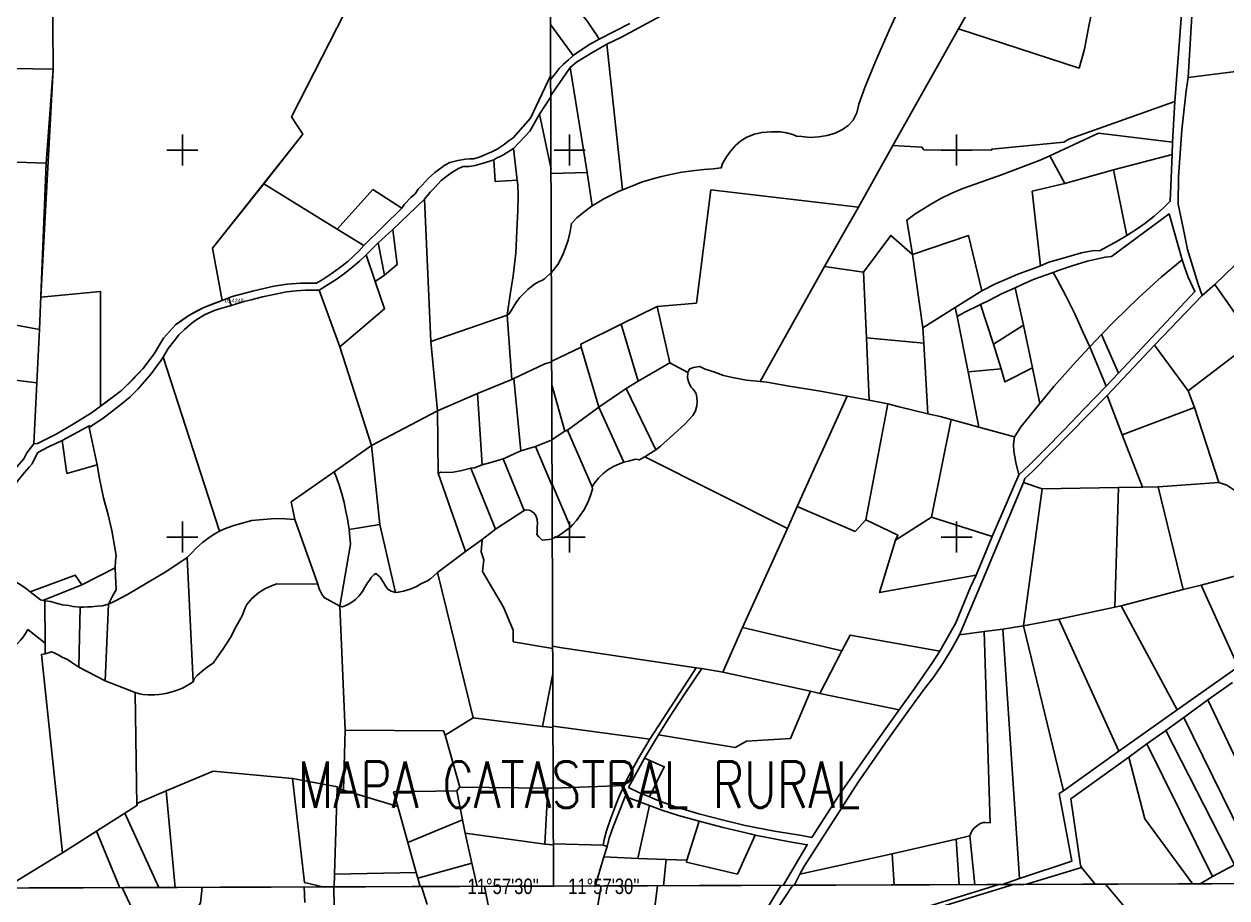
# Model space of a CAD drawing. Header units: millimetres. Extents: x 605783 to 631525, y 1302882 to 1327028.
# Drawn here: x 624311 to 625864, y 1324697 to 1325826 of the extents above; entities that cross this region are included whole.
import ezdxf
from ezdxf.enums import TextEntityAlignment as Align

# ---------------------------------------------------------------- set-up
doc = ezdxf.new("R2010")
doc.units = ezdxf.units.MM
doc.header["$PDMODE"] = 35
doc.header["$PDSIZE"] = 1.5
for name, color, linetype in [('2', 7, 'Continuous'), ('42', 7, 'Continuous'), ('43', 7, 'Continuous'), ('44', 7, 'Continuous'), ('CVL_CUADCON_LIN', 8, 'Continuous')]:
    doc.layers.add(name, color=color, linetype=linetype)
doc.styles.add('HECTOR LOPEZ', font='arial.ttf')
doc.styles.add('ROMANS', font='ROMANS', dxfattribs={"height": 0.2})
doc.styles.get("Standard").update_dxf_attribs({"font": 'TCCM____.TTF'})
doc.dimstyles.get("Standard").update_dxf_attribs({"dimtxt": 5, "dimasz": 0.18, "dimexe": 0.18, "dimexo": 0.0625, "dimgap": 0.09, "dimtad": 0, "dimtih": 1, "dimtoh": 1, "dimdec": 4, "dimzin": 0, "dimdsep": 46, "dimtxsty": 'HECTOR LOPEZ', "dimcen": 0.09, "dimadec": 0, "dimazin": 0, "dimtfac": 1, "dimtdec": 4, "dimtofl": 0, "dimtmove": 2, "dimatfit": 3, "dimfxl": 0.18, "dimtolj": 1, "dimtzin": 0, "dimarcsym": 0})

# ---------------------------------------------------------------- blocks, each defined once
blk = doc.blocks.new('COORD')
at = {"layer": '42', "color": 2, "linetype": 'Continuous'}
for p, q in [((0, -2), (0, 2)), ((-2, 0), (2, 0))]:
    blk.add_line(p, q, dxfattribs=at)
blk = doc.blocks.new('COORD$')
at = {"layer": '42', "color": 2, "linetype": 'Continuous'}
blk.add_blockref('COORD', (0, 0), dxfattribs=at)
blk = doc.blocks.new('*D319')
at = {"layer": 'CVL_CUADCON_LIN', "color": 0, "lineweight": -2, "ltscale": 0.5, "transparency": 16777216}
for p, q in [((624573, 1325471.6), (624575.3, 1325472.4)), ((624575.1, 1325472.1), (624578.2, 1325462.5)), ((624576.1, 1325461.7), (624578.4, 1325462.4))]:
    blk.add_line(p, q, dxfattribs=at)
at = {"layer": 'CVL_CUADCON_LIN', "color": 0, "ltscale": 0.5, "transparency": 16777216}
for points in [[(624575.2, 1325472.1), (624575.1, 1325472.1), (624575.1, 1325472.3)], [(624578.2, 1325462.5), (624578.2, 1325462.5), (624578.2, 1325462.4)]]:
    blk.add_solid(points, dxfattribs=at)
at = {"layer": 'Defpoints', "color": 0, "ltscale": 0.5, "transparency": 16777216}
for p in [(624572.9, 1325471.6), (624576.1, 1325461.7), (624578.2, 1325462.4)]:
    blk.add_point(p, dxfattribs=at)
at = {"layer": 'CVL_CUADCON_LIN', "color": 0, "ltscale": 0.5, "transparency": 16777216, "insert": (624581.7, 1325468.9), "char_height": 5, "attachment_point": 5, "style": 'HECTOR LOPEZ'}
blk.add_mtext('\\A1;10.4248', dxfattribs=at)

msp = doc.modelspace()

# ---------------------------------------------------------------- linework, layer by layer
at = {"layer": '2', "color": 1, "linetype": 'Continuous'}
for p, q in [((625517.78127, 1325820.2191), (625689.66727, 1326123.6231)), ((625805.63727, 1325839.1551), (625797.17327, 1325726.0211)), ((625814.55127, 1325757.1781), (625819.52727, 1325844.2001)), ((624990.73027, 1325825.8151), (625020.03227, 1325785.5831)), ((625432.71527, 1325669.2931), (625517.78127, 1325820.2191)), ((625063.23727, 1325800.1061), (625083.76827, 1325612.0411)), ((624339.32427, 1325646.2991), (624348.35527, 1325768.0901)), ((625016.23027, 1325770.2711), (625038.01627, 1325634.5961)), ((624991.05927, 1325732.1611), (624976.49027, 1325709.8481)), ((625797.17327, 1325726.0211), (625794.26527, 1325673.7331)), ((624976.49027, 1325709.8481), (624991.38627, 1325638.7571)), ((624942.83227, 1325665.5741), (624947.76427, 1325624.2971)), ((625388.34727, 1325589.6701), (625432.71527, 1325669.2931)), ((625794.26527, 1325673.7331), (625793.65027, 1325657.8341)), ((624186.70427, 1325652.2921), (624339.32427, 1325646.2991)), ((625635.76727, 1325655.9531), (625655.07727, 1325620.3561)), ((625718.07427, 1325637.8631), (625793.65027, 1325657.8341)), ((624330.75327, 1325431.6371), (624339.32427, 1325646.2991)), ((624991.40627, 1325633.1291), (625038.01627, 1325634.5961)), ((625038.01627, 1325634.5961), (625044.61027, 1325591.2261)), ((625655.07727, 1325620.3561), (625718.07427, 1325637.8631)), ((625718.07427, 1325637.8631), (625735.22927, 1325553.2071)), ((624620.38827, 1325619.9561), (624714.92927, 1325561.1571)), ((624749.62227, 1325539.8931), (624798.74827, 1325588.4421)), ((624827.76527, 1325599.9041), (624787.09527, 1325560.5491)), ((624827.76527, 1325599.9041), (624835.91327, 1325416.1831)), ((625344.56327, 1325513.1071), (625388.34727, 1325589.6701)), ((624714.92927, 1325561.1571), (624749.62227, 1325539.8931)), ((624787.09527, 1325560.5491), (624768.26827, 1325543.6761)), ((625848.78527, 1325489.7291), (625921.55727, 1325560.1041)), ((624768.26827, 1325543.6761), (624752.60927, 1325528.0891)), ((624768.26827, 1325543.6761), (624776.37927, 1325501.6531)), ((624752.60927, 1325528.0891), (624764.36027, 1325493.5841)), ((625458.21627, 1325528.5651), (625471.47727, 1325433.5881)), ((625261.48927, 1325364.5001), (625344.56327, 1325513.1071)), ((625344.56327, 1325513.1071), (625394.96627, 1325505.5931)), ((624776.37927, 1325501.6531), (624764.36027, 1325493.5841)), ((625394.96627, 1325505.5931), (625399.03927, 1325420.6901)), ((624691.65627, 1325482.4011), (624718.35727, 1325408.9591)), ((625547.77427, 1325481.6711), (625513.46427, 1325459.7861)), ((625591.03927, 1325485.3901), (625601.62327, 1325437.2361)), ((625832.50627, 1325475.5181), (625848.78527, 1325489.7291)), ((625848.78527, 1325489.7291), (625899.72527, 1325417.1311)), ((625546.30127, 1325463.9791), (625563.01427, 1325412.7261)), ((625770.84627, 1325411.2631), (625832.50627, 1325475.5181)), ((624835.91327, 1325416.1831), (624934.65127, 1325449.8691)), ((624934.65127, 1325449.8691), (624940.58027, 1325366.7871)), ((625081.94027, 1325438.3761), (625128.42827, 1325461.4661)), ((625128.42827, 1325461.4661), (625144.68127, 1325388.6271)), ((625513.46427, 1325459.7861), (625471.47727, 1325433.5881)), ((625513.46427, 1325459.7861), (625515.82127, 1325448.3821)), ((625515.82127, 1325448.3821), (625530.24827, 1325377.0291)), ((624288.61827, 1325439.3491), (624330.75327, 1325431.6371)), ((625081.94027, 1325438.3761), (625103.79727, 1325364.7341)), ((625471.47727, 1325433.5881), (625472.70727, 1325413.6621)), ((625563.01427, 1325412.7261), (625601.62327, 1325437.2361)), ((625601.62327, 1325437.2361), (625613.31427, 1325382.0701)), ((624327.22627, 1325362.4151), (624330.75327, 1325431.6371)), ((625399.03927, 1325420.6901), (625472.70727, 1325413.6621)), ((625399.03927, 1325420.6901), (625402.09527, 1325340.3631)), ((625687.48727, 1325409.1041), (625702.47327, 1325424.9841)), ((625702.47327, 1325424.9841), (625724.20527, 1325374.9511)), ((625814.50627, 1325352.3541), (625899.72527, 1325417.1311)), ((624718.35727, 1325408.9591), (624759.45927, 1325281.7091)), ((624835.91327, 1325416.1831), (624844.67427, 1325326.3801)), ((624992.25627, 1325390.6171), (625030.23127, 1325408.5961)), ((625030.23127, 1325408.5961), (625053.04427, 1325331.1551)), ((625472.70727, 1325413.6621), (625478.05127, 1325322.4031)), ((625563.01427, 1325412.7261), (625572.67027, 1325380.6931)), ((625687.48727, 1325409.1041), (625708.22927, 1325358.3071)), ((625709.57827, 1325346.3791), (625770.84627, 1325411.2631)), ((625770.84627, 1325411.2631), (625814.50627, 1325352.3541)), ((624490.35227, 1325395.5651), (624563.11727, 1325170.7531)), ((624943.49227, 1325368.3271), (624983.13627, 1325387.0891)), ((624983.13627, 1325387.0891), (624992.26027, 1325389.6761)), ((625103.79727, 1325364.7341), (625144.68127, 1325388.6271)), ((625144.68127, 1325388.6271), (625167.89527, 1325376.1471)), ((625530.24827, 1325377.0291), (625572.67027, 1325380.6931)), ((625530.24827, 1325377.0291), (625543.97327, 1325305.2121)), ((625613.31427, 1325382.0701), (625622.84527, 1325335.9291)), ((625724.20527, 1325374.9511), (625708.22927, 1325358.3071)), ((624323.09727, 1325283.6181), (624327.22627, 1325362.4151)), ((624896.23527, 1325348.6361), (624940.58027, 1325366.7871)), ((624940.58027, 1325366.7871), (624943.49227, 1325368.3271)), ((624943.49227, 1325368.3271), (624952.53027, 1325274.5871)), ((624992.36427, 1325359.9801), (625008.98327, 1325299.9671)), ((625053.04427, 1325331.1551), (625088.46227, 1325355.0911)), ((625088.46227, 1325355.0911), (625103.79727, 1325364.7341)), ((625088.46227, 1325355.0911), (625126.80127, 1325276.2371)), ((624844.67427, 1325326.3801), (624896.23527, 1325348.6361)), ((624896.23527, 1325348.6361), (624902.46727, 1325256.7871)), ((625373.89827, 1325345.3341), (625402.09527, 1325340.3631)), ((625402.09527, 1325340.3631), (625426.35527, 1325335.2661)), ((625709.57827, 1325346.3791), (625729.28627, 1325295.3311)), ((625814.50627, 1325352.3541), (625822.38327, 1325330.6171)), ((624759.45927, 1325281.7091), (624844.67427, 1325326.3801)), ((624844.67427, 1325326.3801), (624845.63527, 1325246.0681)), ((625012.76727, 1325301.5511), (625053.04427, 1325331.1551)), ((625053.04427, 1325331.1551), (625085.40527, 1325259.9631)), ((625398.04727, 1325185.5601), (625426.35527, 1325335.2661)), ((625729.28627, 1325295.3311), (625822.38327, 1325330.6171)), ((625822.38327, 1325330.6171), (625854.01927, 1325234.0071)), ((625508.40827, 1325315.3981), (625482.63727, 1325188.9491)), ((625508.40827, 1325315.3981), (625543.97327, 1325305.2121)), ((624394.73027, 1325304.7081), (624404.90727, 1325256.5961)), ((624992.61227, 1325289.3041), (625008.98327, 1325299.9671)), ((625008.98327, 1325299.9671), (625012.76727, 1325301.5511)), ((625012.76727, 1325301.5511), (625044.40427, 1325228.1871)), ((625543.97327, 1325305.2121), (625589.95327, 1325292.7331)), ((625729.28627, 1325295.3311), (625755.33027, 1325227.8291)), ((624711.39527, 1325247.3991), (624759.45927, 1325281.7091)), ((624759.45927, 1325281.7091), (624770.32327, 1325179.3361)), ((624952.53027, 1325274.5871), (624971.29127, 1325280.5311)), ((624971.29127, 1325280.5311), (624992.61427, 1325288.7731)), ((624971.29127, 1325280.5311), (624992.82127, 1325229.5511)), ((624929.47327, 1325264.5531), (624956.64527, 1325197.8491)), ((625112.60427, 1325266.8661), (625296.94527, 1325174.5541)), ((624845.63527, 1325246.0681), (624881.00227, 1325144.7131)), ((624887.88827, 1325252.3901), (624919.82627, 1325173.6381)), ((624992.81327, 1325231.8631), (625016.45727, 1325176.2741)), ((625595.47227, 1325243.5621), (625561.14527, 1325163.8401)), ((625601.61227, 1325233.8691), (625625.65027, 1325225.4801)), ((625775.52527, 1325228.0731), (625854.01927, 1325234.0071)), ((625625.65027, 1325225.4801), (625601.66327, 1325048.7001)), ((625625.65027, 1325225.4801), (625724.21227, 1325227.3371)), ((625724.21227, 1325227.3371), (625719.65527, 1325072.5351)), ((625724.21227, 1325227.3371), (625755.33027, 1325227.8291)), ((625755.33027, 1325227.8291), (625775.52527, 1325228.0731)), ((625775.52527, 1325228.0731), (625807.80027, 1325095.4951)), ((625296.94527, 1325174.5541), (625309.13627, 1325202.6371)), ((624660.43527, 1325186.0041), (624689.98827, 1325102.5381)), ((624919.82627, 1325173.6381), (624956.64527, 1325197.8491)), ((625482.63727, 1325188.9491), (625436.40727, 1325159.2321)), ((625482.63727, 1325188.9491), (625561.14527, 1325163.8401)), ((624730.48127, 1325173.2821), (624770.32327, 1325179.3361)), ((624770.32327, 1325179.3361), (624790.50027, 1325091.8811)), ((624902.37627, 1325160.3291), (624919.82627, 1325173.6381)), ((625238.78627, 1325046.4701), (625296.94527, 1325174.5541)), ((624881.00227, 1325144.7131), (624902.37627, 1325160.3291)), ((625561.14527, 1325163.8401), (625540.53327, 1325113.9481)), ((624521.27227, 1325137.1111), (624529.03627, 1324976.3901)), ((624844.58127, 1325117.7081), (624881.00227, 1325144.7131)), ((624385.08027, 1325101.7041), (624428.38827, 1325123.6621)), ((624844.58127, 1325117.7081), (624890.59527, 1324929.8641)), ((624318.33227, 1325092.7131), (624331.98027, 1325082.2361)), ((624334.71427, 1325081.4881), (624385.08027, 1325101.7041)), ((625807.80027, 1325095.4951), (625727.78427, 1325074.5641)), ((625831.29727, 1325101.3291), (625807.80027, 1325095.4951)), ((625831.29727, 1325101.3291), (625878.81127, 1324995.8141)), ((624331.98027, 1325082.2361), (624337.44927, 1325080.7401)), ((624337.44927, 1325080.7401), (624337.75627, 1325026.2221)), ((624419.63727, 1325076.5951), (624415.49627, 1324977.7021)), ((624382.95727, 1325072.8451), (624381.48927, 1324995.3161)), ((624718.46827, 1325074.0931), (624725.21427, 1324913.6211)), ((625719.65527, 1325072.5351), (625647.38627, 1325057.1931)), ((625727.78427, 1325074.5641), (625719.65527, 1325072.5351)), ((625727.78427, 1325074.5641), (625800.19527, 1324940.1861)), ((625213.38927, 1324988.5271), (625238.78627, 1325046.4701)), ((625238.78627, 1325046.4701), (625366.81927, 1325016.1561)), ((625575.11727, 1325044.3931), (625550.85827, 1325041.1011)), ((625601.66327, 1325048.7001), (625575.11727, 1325044.3931)), ((625575.11727, 1325044.3931), (625596.61527, 1324722.1911)), ((625647.38627, 1325057.1931), (625601.66327, 1325048.7001)), ((625601.66327, 1325048.7001), (625653.12527, 1324835.5321)), ((625647.38627, 1325057.1931), (625724.75527, 1324886.4621)), ((625550.85827, 1325041.1011), (625519.11627, 1325037.0951)), ((624337.75627, 1325026.2221), (624337.96027, 1325012.4981)), ((624993.54827, 1325022.1831), (625002.54427, 1325020.4081)), ((625002.54427, 1325020.4081), (625178.94027, 1324994.3421)), ((625366.81927, 1325016.1561), (625338.62727, 1324961.2641)), ((624381.48927, 1324995.3161), (624415.49627, 1324977.7021)), ((624993.67327, 1324986.5711), (624980.44427, 1324918.5161)), ((625178.94027, 1324994.3421), (625119.16127, 1324902.1521)), ((625186.06927, 1324993.5631), (625178.94027, 1324994.3421)), ((625186.06927, 1324993.5631), (625213.38927, 1324988.5271)), ((625213.38927, 1324988.5271), (625326.43427, 1324964.3211)), ((625878.81127, 1324995.8141), (625800.19527, 1324940.1861)), ((624415.49627, 1324977.7021), (624454.06127, 1324962.4001)), ((625871.57327, 1324975.4821), (625839.94927, 1324952.8751)), ((624454.06127, 1324962.4001), (624456.40927, 1324816.2651)), ((625326.43427, 1324964.3211), (625338.62727, 1324961.2641)), ((625338.62727, 1324961.2641), (625440.86727, 1324940.1701)), ((625839.94927, 1324952.8751), (625808.57927, 1324930.1411)), ((625839.94927, 1324952.8751), (625926.71827, 1324769.4301)), ((625800.19527, 1324940.1861), (625724.75527, 1324886.4621)), ((624890.59527, 1324929.8641), (624854.52927, 1324907.4361)), ((624890.59527, 1324929.8641), (624980.44427, 1324918.5161)), ((625808.57927, 1324930.1411), (625785.46427, 1324913.5031)), ((625808.57927, 1324930.1411), (625896.23627, 1324752.4141)), ((624725.21427, 1324913.6211), (624723.11127, 1324836.2161)), ((624854.52927, 1324907.4361), (624873.70327, 1324840.1811)), ((624980.44427, 1324918.5161), (624993.91727, 1324917.0581)), ((624993.91127, 1324918.7251), (625119.16127, 1324902.1521)), ((625112.21727, 1324877.5121), (625130.12027, 1324907.6601)), ((625785.46427, 1324913.5031), (625761.08027, 1324896.2301)), ((625785.46427, 1324913.5031), (625874.13727, 1324739.5891)), ((625761.08027, 1324896.2301), (625737.58427, 1324878.8301)), ((625761.08027, 1324896.2301), (625845.56127, 1324724.4791)), ((625724.75527, 1324886.4621), (625653.12527, 1324835.5321)), ((625086.26927, 1324842.2821), (624994.19127, 1324839.0341)), ((624457.02627, 1324819.4451), (624494.39927, 1324835.3991)), ((624494.39927, 1324835.3991), (624505.77127, 1324710.3511)), ((624711.65927, 1324727.4991), (624715.22227, 1324838.8431)), ((624715.22227, 1324838.8431), (624723.11127, 1324836.2161)), ((624723.11127, 1324836.2161), (624793.58527, 1324814.9801)), ((624869.79427, 1324835.2051), (624873.70327, 1324840.1811)), ((624876.98927, 1324797.8791), (624869.79427, 1324835.2051)), ((624873.70327, 1324840.1811), (624987.37027, 1324838.8701)), ((624987.37027, 1324838.8701), (624983.46127, 1324766.4121)), ((624987.37027, 1324838.8701), (624994.19127, 1324838.8941)), ((624806.41927, 1324768.6621), (624793.58527, 1324814.9801)), ((625118.48627, 1324816.2131), (625103.54827, 1324747.9881)), ((624404.01927, 1324783.3301), (624440.84427, 1324806.5251)), ((624440.84427, 1324806.5251), (624484.56327, 1324710.2781)), ((624806.41927, 1324768.6621), (624876.98927, 1324797.8791)), ((624880.51627, 1324780.4871), (624876.98927, 1324797.8791)), ((625182.61827, 1324796.2301), (625166.92727, 1324745.7951)), ((624360.36427, 1324755.3971), (624404.01927, 1324783.3301)), ((624434.40227, 1324710.1051), (624404.01927, 1324783.3301)), ((624880.51627, 1324780.4871), (624983.46127, 1324766.4121)), ((624888.86127, 1324741.8981), (624880.51627, 1324780.4871)), ((624817.17927, 1324729.7031), (624806.41927, 1324768.6621)), ((624983.46127, 1324766.4121), (624994.44927, 1324765.4491)), ((625058.63327, 1324765.0791), (624994.44327, 1324767.0961)), ((625058.63327, 1324765.0791), (625063.87427, 1324763.2531)), ((625432.00327, 1324753.7941), (625514.56027, 1324772.8171)), ((625514.56027, 1324772.8171), (625532.46827, 1324777.1291)), ((625514.56027, 1324772.8171), (625518.63227, 1324713.9031)), ((625532.46827, 1324777.1291), (625538.82527, 1324713.9741)), ((624285.69527, 1324709.5921), (624360.36427, 1324755.3971)), ((625059.39827, 1324750.2181), (625048.34827, 1324712.2281)), ((625063.87427, 1324763.2531), (625059.39827, 1324750.2181)), ((625059.39827, 1324750.2181), (625103.54827, 1324747.9881)), ((625312.89827, 1324727.8211), (625432.00327, 1324753.7941)), ((625432.00327, 1324753.7941), (625434.42327, 1324713.6031)), ((624819.25027, 1324722.7251), (624888.86127, 1324741.8981)), ((624896.01627, 1324711.6961), (624888.86127, 1324741.8981)), ((625103.54827, 1324747.9881), (625139.87327, 1324746.8251)), ((625139.87327, 1324746.8251), (625136.70527, 1324712.5431)), ((625139.87327, 1324746.8251), (625166.92727, 1324745.7951)), ((625676.50527, 1324736.5121), (625604.36427, 1324714.2081)), ((625676.50527, 1324736.5121), (625694.79927, 1324714.5301)), ((625845.56127, 1324724.4791), (625874.13727, 1324739.5891)), ((624711.24327, 1324711.0591), (624711.65927, 1324727.4991)), ((624711.65927, 1324727.4991), (624817.17927, 1324729.7031)), ((624819.25027, 1324722.7251), (624817.17927, 1324729.7031)), ((624822.23227, 1324711.4421), (624819.25027, 1324722.7251)), ((625305.26627, 1324713.1431), (625312.89827, 1324727.8211)), ((625596.61527, 1324722.1911), (625573.37427, 1324714.0971)), ((625829.68627, 1324715.0101), (625845.56127, 1324724.4791)), ((624673.36727, 1324691.17311), (624672.51327, 1324711.13611)), ((624710.61127, 1324711.27011), (624711.18327, 1324684.87111)), ((624823.97327, 1324711.66711), (624831.41627, 1324688.65411)), ((624905.31127, 1324711.95211), (624910.68427, 1324685.93011)), ((625048.00427, 1324664.65411), (625056.25227, 1324712.48111)), ((625128.68827, 1324712.73511), (625121.90027, 1324657.40111)), ((625240.50127, 1324633.77511), (625288.79127, 1324713.29611)), ((625707.37327, 1324714.76211), (625783.90627, 1324623.93211))]:
    msp.add_line(p, q, dxfattribs=at)
for points in [[(625694.29527, 1325907.5761), (625693.40727, 1325899.9501), (625692.64727, 1325879.9961), (625691.50527, 1325861.4411), (625689.34827, 1325840.4711), (625685.03227, 1325818.9941), (625680.33527, 1325793.7041), (625673.47927, 1325769.3051), (625517.78127, 1325820.2191)], [(624348.35527, 1325768.0901), (624347.19627, 1325880.5311), (624343.26727, 1325882.7111), (624338.82927, 1325884.7661), (624334.38927, 1325886.0601), (624329.06027, 1325887.4841), (624323.22027, 1325888.0231), (624318.14127, 1325888.1761), (624312.93527, 1325888.2021)], [(625007.70827, 1325866.3641), (625013.90927, 1325860.4861), (625022.21927, 1325850.1911), (625030.01727, 1325840.1421), (625038.58927, 1325829.3431), (625045.49627, 1325819.4071), (625051.10527, 1325810.9781), (625053.59627, 1325806.5671)], [(625083.76827, 1325612.0411), (625093.48827, 1325615.7511), (625108.37627, 1325621.8281), (625122.78827, 1325626.1181), (625134.17227, 1325629.0901), (625147.96627, 1325632.3541), (625160.12127, 1325634.8301), (625173.55827, 1325636.6901), (625188.52127, 1325638.4461), (625200.70727, 1325639.1431), (625210.97927, 1325640.3181), (625212.78427, 1325646.1931), (625217.84727, 1325654.6611), (625223.55627, 1325662.5031), (625229.66527, 1325669.3351), (625236.54627, 1325675.5421), (625244.34327, 1325680.2391), (625254.31727, 1325683.9521), (625263.55327, 1325686.2561), (625275.73727, 1325687.0791), (625288.19227, 1325686.8901), (625295.71127, 1325685.6081), (625303.49727, 1325683.5681), (625308.61627, 1325681.4861), (625315.36227, 1325680.8271), (625325.79827, 1325679.8441), (625337.09727, 1325680.4001), (625348.24527, 1325682.3521), (625358.48927, 1325685.1801), (625367.93727, 1325689.9021), (625375.09227, 1325694.9691), (625381.70627, 1325701.9361), (625386.23927, 1325711.6661), (625388.84327, 1325722.7651), (625396.72927, 1325744.3691), (625410.37927, 1325778.0111), (625428.47227, 1325819.2211), (625444.03227, 1325852.6381)], [(624724.72627, 1325840.3521), (624656.09927, 1325706.5451), (624670.62927, 1325683.9831), (624620.38827, 1325619.9561)], [(625053.59627, 1325806.5671), (625053.72327, 1325806.5691), (625093.26527, 1325827.1361)], [(625063.23727, 1325800.1061), (625082.39027, 1325809.4271), (625131.74027, 1325835.9931)], [(625020.03227, 1325785.5831), (625028.56927, 1325791.5621), (625041.00227, 1325800.0171), (625053.59627, 1325806.5671)], [(625016.23027, 1325770.2711), (625024.24827, 1325776.8781), (625044.11127, 1325789.2601), (625063.23727, 1325800.1061)], [(624990.97927, 1325755.0161), (624996.80427, 1325762.0901), (625001.89627, 1325768.9061), (625007.52227, 1325774.2041), (625013.77527, 1325780.0211), (625020.03227, 1325785.5831)], [(625814.55127, 1325757.1781), (625971.45127, 1325777.1601), (626015.78327, 1325732.0181)], [(624222.70827, 1325750.8211), (624243.08727, 1325769.6461), (624348.35527, 1325768.0901)], [(624798.74827, 1325588.4421), (624802.14827, 1325593.6701), (624810.86127, 1325602.3571), (624815.66227, 1325606.8301), (624819.81827, 1325612.9521), (624824.99527, 1325618.1901), (624832.44027, 1325626.6161), (624841.41427, 1325634.2881), (624849.12927, 1325639.9201), (624853.30127, 1325643.2471), (624860.51527, 1325647.4781), (624871.16827, 1325650.0761), (624881.06527, 1325651.6521), (624886.65027, 1325652.1901), (624891.09427, 1325652.2131), (624898.82827, 1325654.4141), (624907.69827, 1325657.8921), (624914.16027, 1325660.5941), (624921.62927, 1325664.7001), (624930.74027, 1325670.5941), (624936.17527, 1325675.0701), (624942.24827, 1325679.1691), (624964.96327, 1325704.5771), (624990.96127, 1325759.9941)], [(624991.05327, 1325733.9281), (624996.77027, 1325742.0061), (625006.43027, 1325756.5191), (625016.23027, 1325770.2711)], [(625832.50627, 1325475.5181), (625827.42827, 1325489.9311), (625820.30527, 1325512.4471), (625813.56227, 1325534.9691), (625808.58127, 1325558.5351), (625801.24227, 1325593.5051), (625801.89927, 1325628.9791), (625806.31627, 1325689.5541), (625811.79627, 1325740.1021), (625814.55127, 1325757.1781)], [(625432.71527, 1325669.2931), (625470.52227, 1325666.9671), (625472.68227, 1325663.7891), (625560.32127, 1325663.2361), (625560.70227, 1325664.5071), (625653.67427, 1325673.6111), (625660.40627, 1325677.6741), (625797.17327, 1325726.0211)], [(624976.49027, 1325709.8481), (624964.16827, 1325687.9251), (624942.83227, 1325665.5741)], [(625635.76727, 1325655.9531), (625698.50927, 1325685.2811), (625794.26527, 1325673.7331)], [(624942.83227, 1325665.5741), (624936.00127, 1325660.9631), (624928.15227, 1325656.4741), (624920.17427, 1325652.4931), (624917.26327, 1325650.8251)], [(624917.26327, 1325650.8251), (624910.92627, 1325648.5051), (624902.55827, 1325646.0461), (624893.55727, 1325643.3301), (624885.69027, 1325642.1451), (624877.69127, 1325641.9761), (624871.86327, 1325639.5311), (624863.25627, 1325634.4031), (624856.55327, 1325629.5381), (624849.60027, 1325623.9101), (624841.26727, 1325615.2251), (624835.20827, 1325608.8391), (624827.76527, 1325599.9041)], [(624917.26327, 1325650.8251), (624919.07127, 1325622.8761), (624947.76427, 1325624.2971)], [(625458.21627, 1325528.5651), (625450.97227, 1325572.9261), (625461.13227, 1325580.4191), (625480.56427, 1325592.7381), (625495.04227, 1325600.8651), (625509.26727, 1325607.5931), (625523.36527, 1325613.8141), (625539.24127, 1325619.3981), (625573.15227, 1325631.2011), (625623.32127, 1325650.3671), (625635.76727, 1325655.9531)], [(625793.65027, 1325657.8341), (625791.14127, 1325597.1621), (625782.64527, 1325588.7691), (625770.37827, 1325578.0291), (625758.34427, 1325568.5641), (625747.29527, 1325560.8931), (625735.22927, 1325553.2071)], [(624620.38827, 1325619.9561), (624553.95627, 1325536.5741), (624566.38727, 1325469.1641)], [(624947.76427, 1325624.2971), (624948.43127, 1325618.5821), (624948.76727, 1325603.9691), (624948.61627, 1325585.7951), (624947.37027, 1325558.9741), (624945.75427, 1325530.2441), (624942.23827, 1325500.7421), (624938.69127, 1325476.7051), (624934.65127, 1325449.8691)], [(625623.58227, 1325513.9851), (625613.03727, 1325610.0831), (625655.07727, 1325620.3561)], [(624714.92927, 1325561.1571), (624761.19227, 1325612.3731), (624798.74827, 1325588.4421)], [(625044.61027, 1325591.2261), (625051.15027, 1325595.1401), (625059.57327, 1325600.3551), (625071.79227, 1325606.5181), (625078.47227, 1325609.6711), (625083.76827, 1325612.0411)], [(625128.42827, 1325461.4661), (625179.05427, 1325465.6801), (625197.87427, 1325611.8971), (625388.34727, 1325589.6701)], [(624991.85527, 1325505.0071), (625000.04627, 1325515.6681), (625005.95027, 1325526.9451), (625010.09827, 1325536.9241), (625013.60827, 1325547.0201), (625015.95327, 1325558.3691), (625017.68327, 1325568.5651), (625024.54927, 1325575.6621), (625035.82427, 1325584.9881), (625044.61027, 1325591.2261)], [(625640.00027, 1325505.0861), (625647.82127, 1325508.3851), (625664.62827, 1325513.7291), (625683.96727, 1325519.6201), (625697.63627, 1325522.7551), (625706.99927, 1325525.0611), (625715.11427, 1325526.0761), (625789.64327, 1325580.8691), (625806.67727, 1325521.6431)], [(624787.09527, 1325560.5491), (624792.55627, 1325515.4631), (624776.37927, 1325501.6531)], [(625394.96627, 1325505.5931), (625430.14427, 1325553.1091), (625458.21627, 1325528.5651)], [(625458.21627, 1325528.5651), (625530.48427, 1325553.1851), (625547.77427, 1325481.6711)], [(625735.22927, 1325553.2071), (625723.40527, 1325546.2881), (625700.62327, 1325533.7331), (625690.46927, 1325533.0681), (625676.66527, 1325530.4391), (625663.13627, 1325526.5441), (625649.73427, 1325522.6511), (625634.43427, 1325518.3471), (625623.58227, 1325513.9851)], [(624566.38727, 1325469.1641), (624579.44027, 1325474.0611), (624607.33627, 1325481.5781), (624633.08227, 1325487.5591), (624650.33927, 1325490.0641), (624667.85727, 1325491.4271), (624676.23727, 1325491.5981), (624688.43027, 1325491.4071), (624695.64527, 1325495.5121), (624708.54927, 1325504.3481), (624717.90827, 1325511.2601), (624728.78227, 1325519.5771), (624743.18427, 1325532.8691), (624749.62227, 1325539.8931)], [(624752.60927, 1325528.0891), (624743.89227, 1325520.0371), (624735.54927, 1325513.1311), (624724.55327, 1325503.9241), (624713.67627, 1325495.9871), (624703.67927, 1325489.5811), (624691.65627, 1325482.4011)], [(625623.58227, 1325513.9851), (625610.95827, 1325509.2131), (625594.29127, 1325503.1091), (625580.54327, 1325497.1761), (625565.41427, 1325490.3331), (625547.77427, 1325481.6711)], [(625702.47327, 1325424.9841), (625718.85627, 1325442.0061), (625750.35227, 1325472.4941), (625780.07027, 1325499.4231), (625806.67727, 1325521.6431)], [(625806.67727, 1325521.6431), (625810.03527, 1325511.1441), (625814.43527, 1325499.1361), (625823.01827, 1325480.4561), (625724.20527, 1325374.9511)], [(624934.65127, 1325449.8691), (624936.80127, 1325451.4051), (624940.07527, 1325456.3791), (624943.34627, 1325461.8611), (624946.61627, 1325467.4691), (624951.03127, 1325472.8301), (624954.94527, 1325476.9171), (624961.38627, 1325483.1781), (624966.06227, 1325487.2691), (624970.11027, 1325489.9591), (624975.04627, 1325493.0351), (624979.60827, 1325494.7111), (624982.89727, 1325497.0161), (624991.85327, 1325505.5761)], [(625591.03927, 1325485.3901), (625600.11127, 1325489.8521), (625615.62627, 1325496.4471), (625629.89027, 1325501.8791), (625640.00027, 1325505.0861)], [(625640.00027, 1325505.0861), (625645.18327, 1325496.3141), (625656.36227, 1325474.8291), (625667.79527, 1325451.9461), (625678.21327, 1325428.6821), (625687.48727, 1325409.1041)], [(624691.65627, 1325482.4011), (624685.81327, 1325482.4981), (624674.00427, 1325482.3091), (624661.94327, 1325481.6101), (624649.76127, 1325480.0211), (624635.29927, 1325477.2771), (624618.81027, 1325473.7591), (624603.84727, 1325469.7411), (624594.96927, 1325467.6621), (624578.23627, 1325462.3631), (624566.31727, 1325459.1241), (624556.17627, 1325455.8941), (624543.63427, 1325450.4911), (624533.76127, 1325444.5931), (624527.94527, 1325440.1151), (624518.08827, 1325431.5481), (624510.76227, 1325424.5201), (624504.83327, 1325417.5001), (624496.76327, 1325407.1641), (624490.35227, 1325395.5651)], [(624764.36027, 1325493.5841), (624776.37127, 1325458.0631), (624718.35727, 1325408.9591)], [(625546.30127, 1325463.9791), (625557.51227, 1325469.6181), (625573.25927, 1325477.4881), (625591.03927, 1325485.3901)], [(624288.61827, 1325439.3491), (624100.78727, 1325473.3451), (624066.41627, 1325447.2231), (624060.15527, 1325396.3091), (624327.22627, 1325362.4151)], [(624323.09727, 1325283.6181), (624327.92027, 1325284.1521), (624351.98027, 1325296.3511), (624373.87927, 1325309.0471), (624397.92327, 1325324.0411), (624419.04327, 1325339.5291), (624436.49427, 1325352.7101), (624451.39727, 1325367.4031), (624463.89327, 1325380.8121), (624472.08927, 1325391.2761), (624478.64327, 1325400.0791), (624484.17727, 1325409.6391), (624490.72027, 1325420.4761), (624498.67327, 1325428.7781), (624506.11727, 1325437.4591), (624514.33727, 1325443.6021), (624523.57327, 1325449.7501), (624533.32227, 1325455.0121), (624543.07227, 1325460.0191), (624553.58927, 1325464.2681), (624561.82627, 1325467.2341), (624566.38727, 1325469.1641)], [(625515.82127, 1325448.3821), (625524.88127, 1325453.4801), (625546.30127, 1325463.9791)], [(625030.23127, 1325408.5961), (625029.65527, 1325412.5281), (625081.94027, 1325438.3761)], [(625622.84527, 1325335.9291), (625640.75127, 1325357.7811), (625669.83427, 1325390.3031), (625687.48727, 1325409.1041)], [(624490.35227, 1325395.5651), (624487.96027, 1325391.8671), (624481.78327, 1325383.7021), (624474.72627, 1325374.1331), (624466.65127, 1325364.8141), (624457.43827, 1325354.5991), (624447.08327, 1325344.1241), (624435.45427, 1325334.5321), (624423.57127, 1325324.9381), (624410.92327, 1325315.7221), (624400.29527, 1325308.6771), (624394.73027, 1325304.7081)], [(625126.80127, 1325276.2371), (625132.69227, 1325280.9041), (625149.71827, 1325295.6581), (625164.59527, 1325309.7431), (625174.44627, 1325320.5731), (625178.02927, 1325326.4751), (625179.82727, 1325332.7321), (625180.25427, 1325337.4411), (625179.76127, 1325343.9171), (625178.79027, 1325348.6051), (625176.43327, 1325352.6361), (625174.35927, 1325355.0191), (625172.54627, 1325357.0251), (625170.06627, 1325360.8001), (625168.85927, 1325364.4681), (625167.76627, 1325368.9001), (625167.89527, 1325376.1471)], [(625167.89527, 1325376.1471), (625168.87827, 1325378.0691), (625170.61527, 1325380.5111), (625175.28027, 1325382.6171), (625178.06827, 1325383.0411), (625183.39727, 1325383.5051), (625190.44127, 1325380.3091), (625201.55827, 1325376.6671), (625214.08627, 1325372.2851), (625227.99027, 1325369.1941), (625243.92427, 1325366.2631), (625261.48927, 1325364.5001)], [(625572.67027, 1325380.6931), (625577.62527, 1325363.7861), (625613.31427, 1325382.0701)], [(625261.48927, 1325364.5001), (625270.25327, 1325363.4341), (625298.95927, 1325358.4631), (625339.22327, 1325351.9611), (625373.89827, 1325345.3341)], [(625708.22927, 1325358.3071), (625679.89327, 1325328.8871), (625653.55527, 1325301.5331), (625629.46027, 1325276.7551), (625608.10227, 1325255.3241), (625595.47227, 1325243.5621)], [(625309.13627, 1325202.6371), (625330.59627, 1325250.4141), (625351.42227, 1325295.7771), (625373.89827, 1325345.3341)], [(625601.61227, 1325233.8691), (625603.30227, 1325238.9801), (625613.56127, 1325248.2901), (625709.57827, 1325346.3791)], [(625426.35527, 1325335.2661), (625441.21627, 1325331.7001), (625478.05127, 1325322.4031)], [(625589.95327, 1325292.7331), (625598.58827, 1325306.0741), (625622.84527, 1325335.9291)], [(625478.05127, 1325322.4031), (625494.05527, 1325318.9641), (625508.40827, 1325315.3981)], [(624394.73027, 1325304.7081), (624394.84327, 1325307.2501), (624360.02927, 1325287.8781)], [(625589.95327, 1325292.7331), (625589.44527, 1325289.1741), (625588.68327, 1325282.9471), (625589.06527, 1325274.4311), (625591.86127, 1325259.5601), (625595.47227, 1325243.5621)], [(624360.02927, 1325287.8781), (624351.79427, 1325284.4041), (624343.81427, 1325280.6771), (624333.17827, 1325275.0291), (624328.11427, 1325272.3341), (624321.33827, 1325257.8111), (624317.29727, 1325253.7231), (624311.11427, 1325246.7011), (624302.03327, 1325235.7241), (624294.60927, 1325223.4851), (624286.93427, 1325210.7371), (624282.67127, 1325201.0561), (624273.75827, 1325182.7091), (624274.29027, 1325178.3911), (624273.45527, 1325168.8551), (624272.11727, 1325158.4271), (624270.38127, 1325150.9201), (624268.51127, 1325144.8101), (624263.74827, 1325133.6021), (624258.46527, 1325124.6791)], [(624262.91927, 1325190.5321), (624264.66827, 1325195.6241), (624272.45427, 1325211.1691), (624281.26127, 1325225.9571), (624292.09327, 1325241.7721), (624301.42227, 1325253.8941), (624310.38027, 1325264.2351), (624314.27227, 1325272.2611), (624323.09727, 1325283.6181)], [(624360.02927, 1325287.8781), (624366.10927, 1325245.4641), (624404.90727, 1325256.5961)], [(624902.46727, 1325256.7871), (624913.62627, 1325259.7681), (624929.47327, 1325264.5531)], [(624929.47327, 1325264.5531), (624936.56827, 1325267.5131), (624944.67627, 1325271.1141), (624952.53027, 1325274.5871)], [(625085.40527, 1325259.9631), (625092.61527, 1325261.8541), (625101.09527, 1325263.7641), (625105.29627, 1325263.3211), (625112.60427, 1325266.8661)], [(625112.60427, 1325266.8661), (625119.76427, 1325271.6791), (625126.80127, 1325276.2371)], [(624404.90727, 1325256.5961), (624408.18127, 1325238.9491), (624413.27527, 1325213.9401), (624419.49427, 1325192.1141), (624424.05427, 1325171.6771), (624429.44327, 1325139.2991), (624428.71827, 1325132.8141), (624428.38827, 1325123.6621)], [(624660.43527, 1325186.0041), (624655.48127, 1325208.7271), (624711.39527, 1325247.3991)], [(624711.39527, 1325247.3991), (624714.35527, 1325240.4251), (624717.84027, 1325230.4031), (624721.33227, 1325219.2381), (624723.93527, 1325208.0681), (624726.28627, 1325196.5161), (624728.37127, 1325186.9961), (624730.48127, 1325173.2821)], [(624845.63527, 1325246.0681), (624848.80427, 1325246.9741), (624856.29827, 1325246.7601), (624864.80427, 1325247.3121), (624874.19227, 1325249.0141), (624887.88827, 1325252.3901)], [(624887.88827, 1325252.3901), (624892.33127, 1325252.6671), (624902.46727, 1325256.7871)], [(625044.40427, 1325228.1871), (625047.24827, 1325232.6801), (625052.72627, 1325239.2471), (625058.21627, 1325245.0521), (625064.85927, 1325250.3661), (625072.03427, 1325254.2901), (625079.59627, 1325257.8391), (625085.40527, 1325259.9631)], [(625519.11627, 1325037.0951), (625544.26127, 1325096.7181), (625601.61227, 1325233.8691)], [(625854.01927, 1325234.0071), (625864.18027, 1325230.5701), (625876.12027, 1325222.8111)], [(625016.45727, 1325176.2741), (625019.57627, 1325179.6271), (625024.06527, 1325184.5271), (625028.53127, 1325190.8251), (625033.86627, 1325198.2801), (625039.03927, 1325207.7661), (625042.44027, 1325216.8431), (625044.84027, 1325225.0161), (625044.40427, 1325228.1871)], [(625309.13627, 1325202.6371), (625384.33127, 1325170.6971), (625398.04727, 1325185.5601)], [(624563.11727, 1325170.7531), (624569.57627, 1325173.8371), (624581.48827, 1325178.3471), (624592.39327, 1325181.3271), (624604.94727, 1325184.5701), (624619.54227, 1325186.1721), (624635.15627, 1325187.2701), (624647.73227, 1325186.7001), (624660.43527, 1325186.0041)], [(624956.64527, 1325197.8491), (624957.65927, 1325198.2361), (624959.81727, 1325198.3741), (624962.23127, 1325198.2601), (624964.90127, 1325197.6381), (624967.06927, 1325195.9981), (624969.10927, 1325194.6101), (624971.66927, 1325191.0651), (624973.22127, 1325185.9901), (624973.88327, 1325181.1641), (624973.40427, 1325176.0781), (624973.31327, 1325169.7241), (624972.94827, 1325166.7991), (624975.63227, 1325163.7631), (624979.84727, 1325159.4641), (624993.06227, 1325160.8001)], [(625398.04727, 1325185.5601), (625439.20127, 1325165.9671), (625436.40727, 1325159.2321)], [(624521.27227, 1325137.1111), (624526.32427, 1325141.9671), (624533.64627, 1325149.7571), (624541.23027, 1325156.1511), (624549.82827, 1325162.6771), (624557.16827, 1325167.2911), (624563.11727, 1325170.7531)], [(624730.48127, 1325173.2821), (624731.30027, 1325163.1191), (624732.49427, 1325154.1021), (624718.46827, 1325074.0931)], [(624993.06027, 1325161.4361), (625000.01427, 1325164.5801), (625005.16927, 1325167.7111), (625009.93327, 1325171.4701), (625016.45727, 1325176.2741)], [(624993.55827, 1325019.3591), (624942.61827, 1325027.9911), (624942.53227, 1325043.1141), (624930.04727, 1325072.6591), (624902.99227, 1325118.6491), (624904.43027, 1325133.9071), (624901.19727, 1325144.3111), (624902.37627, 1325160.3291)], [(625436.40727, 1325159.2321), (625415.71127, 1325091.6271), (625540.53327, 1325113.9481)], [(624419.63727, 1325076.5951), (624426.98227, 1325080.1921), (624444.20427, 1325088.9241), (624495.21127, 1325119.4371), (624521.27227, 1325137.1111)], [(624428.38827, 1325123.6621), (624428.57527, 1325113.1151), (624429.69127, 1325095.3291), (624425.28827, 1325087.9351), (624419.63727, 1325076.5951)], [(624277.42627, 1325117.7881), (624284.94027, 1325113.8881), (624292.58327, 1325109.7341), (624303.41527, 1325103.1831), (624312.08027, 1325097.8901), (624318.33227, 1325092.7131)], [(624318.33227, 1325092.7131), (624376.75627, 1325114.1151), (624385.08027, 1325101.7041)], [(624718.46827, 1325074.0931), (624721.90127, 1325073.2211), (624726.21027, 1325074.8961), (624730.77127, 1325076.8261), (624735.19827, 1325079.8991), (624738.61127, 1325082.7131), (624743.28727, 1325086.8041), (624747.82327, 1325093.0551), (624750.59127, 1325097.6451), (624754.36427, 1325104.2731), (624757.26327, 1325108.1011), (624759.15127, 1325111.0331), (624761.29727, 1325113.3321), (624763.06627, 1325114.9931), (624765.09127, 1325116.1481), (624767.38627, 1325114.5081), (624770.45127, 1325111.4741), (624774.93627, 1325104.3811), (624777.88527, 1325099.3131), (624780.57027, 1325096.1501), (624784.77727, 1325093.2491), (624790.50027, 1325091.8811)], [(624790.50027, 1325091.8811), (624793.92927, 1325091.8991), (624800.90427, 1325093.4601), (624809.39827, 1325096.0461), (624817.76127, 1325099.3941), (624823.96227, 1325103.2391), (624830.92927, 1325106.4531), (624835.48327, 1325109.5271), (624844.58127, 1325117.7081)], [(625540.53327, 1325113.9481), (625532.93627, 1325097.6871), (625514.28027, 1325052.2741), (625493.43527, 1325015.8511)], [(625890.10327, 1325117.0591), (625855.04827, 1325107.6721), (625831.29727, 1325101.3291)], [(624529.03627, 1324976.3901), (624530.53927, 1324980.0831), (624534.45127, 1324984.4251), (624540.76827, 1324990.1771), (624547.46827, 1324995.6761), (624554.93427, 1325000.4181), (624559.84927, 1325007.0521), (624567.90927, 1325019.0401), (624577.22427, 1325033.7031), (624585.14127, 1325048.4861), (624592.43427, 1325061.4871), (624596.18527, 1325071.8011), (624598.32027, 1325076.1331), (624605.00727, 1325083.9201), (624613.34827, 1325091.0801), (624621.44627, 1325096.3331), (624630.31427, 1325100.1921), (624637.15727, 1325102.7701), (624689.98827, 1325102.5381)], [(624689.98827, 1325102.5381), (624692.05327, 1325096.5761), (624695.39527, 1325089.4761), (624698.34127, 1325085.0441), (624718.46827, 1325074.0931)], [(624337.44927, 1325080.7401), (624344.69227, 1325079.8881), (624353.72327, 1325077.3941), (624360.33527, 1325075.9031), (624368.34227, 1325074.6741), (624374.06327, 1325073.5611), (624382.95727, 1325072.8451)], [(624382.95727, 1325072.8451), (624387.78327, 1325072.7431), (624392.60727, 1325073.1491), (624397.94027, 1325073.3041), (624404.92127, 1325073.9761), (624411.52027, 1325074.6461), (624419.63727, 1325076.5951)], [(624287.53527, 1325014.0131), (624291.58527, 1325016.4491), (624296.89527, 1325020.7981), (624302.70627, 1325026.1661), (624306.24027, 1325030.1241), (624309.26727, 1325033.6981), (624312.41427, 1325038.6711), (624315.56127, 1325043.6441), (624337.75627, 1325026.2221)], [(625312.89827, 1324727.8211), (625318.68827, 1324738.3341), (625355.68227, 1324796.1061), (625388.23127, 1324846.4371), (625423.18627, 1324897.1871), (625453.33027, 1324939.6001), (625472.20427, 1324965.0601), (625485.75127, 1324982.5561), (625498.26127, 1325001.3081), (625509.50927, 1325019.5321), (625519.11627, 1325037.0951)], [(625366.81927, 1325016.1561), (625377.74027, 1325036.7401), (625493.43527, 1325015.8511)], [(625532.46827, 1324777.1291), (625533.86527, 1324781.5771), (625535.51627, 1324784.1181), (625538.31027, 1324787.5481), (625541.10427, 1324789.7071), (625542.75527, 1324790.9781), (625545.67627, 1324793.0101), (625549.99427, 1324794.2781), (625552.02627, 1324794.4041), (625558.50427, 1324794.0201), (625550.85827, 1325041.1011)], [(624337.96027, 1325012.4981), (624345.94827, 1325014.8281), (624348.62027, 1325013.9521), (624354.85927, 1325011.0621), (624360.08127, 1325008.2931), (624366.95827, 1325004.8981), (624372.43927, 1325001.3681), (624381.48927, 1324995.3161)], [(625493.43527, 1325015.8511), (625484.15827, 1325001.2171), (625459.86027, 1324966.1401), (625440.86727, 1324940.1701)], [(624337.96027, 1325012.4981), (624333.26727, 1325011.5841), (624360.36427, 1324755.3971)], [(625130.12027, 1324907.6601), (625142.72627, 1324928.1931), (625163.77527, 1324960.1691), (625186.06927, 1324993.5631)], [(624454.06127, 1324962.4001), (624459.91127, 1324960.9051), (624464.23527, 1324959.9111), (624470.71427, 1324959.4371), (624478.96927, 1324959.3531), (624485.18827, 1324960.0211), (624493.94427, 1324961.2101), (624502.06127, 1324963.1591), (624509.66427, 1324965.9951), (624516.38027, 1324968.5721), (624525.49227, 1324974.2111), (624529.03627, 1324976.3901)], [(625130.12027, 1324907.6601), (625229.14927, 1324891.5441), (625244.00927, 1324899.4161), (625300.65627, 1324903.0731), (625326.43427, 1324964.3211)], [(625440.86727, 1324940.1701), (625423.87527, 1324916.1371), (625397.45627, 1324878.7391), (625364.10427, 1324830.8111), (625328.21627, 1324775.2171), (625315.21527, 1324777.5581), (625279.79127, 1324783.3671), (625242.31227, 1324790.4151), (625212.32627, 1324797.7051), (625182.20327, 1324805.5031), (625152.18727, 1324814.5721), (625128.40527, 1324823.1031), (625118.54527, 1324827.5271)], [(624854.52927, 1324907.4361), (624852.46627, 1324912.8891), (624725.21427, 1324913.6211)], [(625119.16127, 1324902.1521), (625112.35727, 1324891.4961), (625104.09627, 1324876.8781), (625096.70227, 1324863.5441), (625089.80827, 1324850.7261), (625086.26927, 1324842.2821)], [(625118.54527, 1324827.5271), (625105.74527, 1324832.9221), (625091.52427, 1324839.6941), (625112.21727, 1324877.5121)], [(625112.21727, 1324877.5121), (625137.57527, 1324866.4251), (625118.54527, 1324827.5271)], [(625737.58427, 1324878.8301), (625662.77927, 1324824.8511), (625675.10827, 1324739.1821), (625676.50527, 1324736.5121)], [(625737.58427, 1324878.8301), (625758.54927, 1324799.3831), (625820.28927, 1324714.9771)], [(624494.39927, 1324835.3991), (624554.83327, 1324860.7511), (624657.24227, 1324851.3751)], [(624657.24227, 1324851.3751), (624672.98627, 1324716.8751), (624698.16227, 1324711.0141)], [(624657.24227, 1324851.3751), (624715.33927, 1324840.7501), (624715.22227, 1324838.8431)], [(625086.26927, 1324842.2821), (625081.23027, 1324832.4161), (625075.14227, 1324817.0691), (625068.34027, 1324798.9141), (625062.88727, 1324783.5761), (625060.15727, 1324772.4751), (625058.63327, 1324765.0791)], [(624793.58527, 1324814.9801), (624787.89127, 1324833.8861), (624869.79427, 1324835.2051)], [(625063.87427, 1324763.2531), (625066.47827, 1324774.3521), (625071.44027, 1324788.6651), (625087.02327, 1324828.0571), (625118.48627, 1324816.2131)], [(625653.12527, 1324835.5321), (625647.79027, 1324831.8491), (625664.05727, 1324744.2711), (625596.61527, 1324722.1911)], [(624440.84427, 1324806.5251), (624456.40927, 1324816.2651), (624457.02627, 1324819.4451)], [(625118.48627, 1324816.2131), (625134.34127, 1324810.4831), (625155.81027, 1324803.4421), (625182.61827, 1324796.2301)], [(625182.61827, 1324796.2301), (625213.51127, 1324787.9361), (625248.46727, 1324779.8321), (625255.23027, 1324778.1571)], [(625166.92727, 1324745.7951), (625166.29327, 1324743.3801), (625232.08727, 1324727.8411), (625255.23027, 1324778.1571)], [(625255.23027, 1324778.1571), (625297.43327, 1324769.7841), (625322.28127, 1324765.7191), (625291.15627, 1324713.0931)], [(624437.19027, 1324710.31211), (624453.67727, 1324675.67311), (624459.71027, 1324667.23311), (624496.35227, 1324640.47811)], [(624540.61027, 1324710.67411), (624538.41727, 1324690.44111), (624531.46727, 1324679.06311), (624523.77727, 1324670.48811), (624511.75627, 1324660.67911), (624505.59527, 1324652.59811), (624500.19927, 1324645.02011), (624496.35227, 1324640.47811)], [(625303.78527, 1324713.34811), (625239.28827, 1324615.46311), (625312.92527, 1324634.73111), (625569.85627, 1324714.28011)], [(625588.66127, 1324714.34611), (625507.16327, 1324689.41211), (625400.02427, 1324656.32411)]]:
    msp.add_lwpolyline(points, dxfattribs=at)
at = {"layer": '43', "color": 1, "linetype": 'Continuous'}
for points in [[(624986.55727, 1327015.9081), (628389.16927, 1327028.0431), (628397.50927, 1324724.1521), (624994.63627, 1324712.0371), (624986.55727, 1327015.9081)], [(621583.97427, 1327004.1591), (624986.55727, 1327015.9081), (624994.63627, 1324712.0361), (621591.79227, 1324700.3071), (621583.97427, 1327004.1591)], [(621594.51327, 1324700.35211), (628400.23027, 1324724.19711), (628416.86627, 1320116.42511), (621610.10927, 1320092.65911), (621594.51327, 1324700.35211)], [(621594.51327, 1324700.35211), (628400.23027, 1324724.19711), (628416.86627, 1320116.42511), (621610.10927, 1320092.65911), (621594.51327, 1324700.35211)]]:
    msp.add_lwpolyline(points, dxfattribs=at)
at = {"layer": 'CVL_CUADCON_LIN', "color": 1, "ltscale": 0.5, "flags": 128}
msp.add_lwpolyline([(624566.38727, 1325469.1641), (624553.95627, 1325536.5741), (624670.62927, 1325683.9831), (624656.09927, 1325706.5451), (624724.72627, 1325840.3521), (624639.68727, 1325892.3691), (624623.53527, 1325884.8301), (624478.99427, 1325993.1791), (624369.91127, 1325914.7171), (624347.19627, 1325880.5311), (624348.35527, 1325768.0901), (624332.41402, 1325473.23063), (624409.58556, 1325480.73838), (624409.18012, 1325332.29612), (624436.49427, 1325352.7101), (624463.89327, 1325380.8121), (624478.64327, 1325400.0791), (624490.72027, 1325420.4761), (624506.11727, 1325437.4591), (624523.57327, 1325449.7501), (624543.07227, 1325460.0191)], close=True, dxfattribs=at)

# ---------------------------------------------------------------- block references
at = {"layer": '42', "color": 1, "linetype": 'Continuous', "xscale": 10, "yscale": 10}
for p in [(624515.28227, 1325663.3861), (625015.28227, 1325663.3861), (625515.28227, 1325663.3861), (624515.28227, 1325163.3861), (625015.28227, 1325163.3861), (625515.28227, 1325163.3861)]:
    msp.add_blockref('COORD$', p, dxfattribs=at)

# ---------------------------------------------------------------- texts
at = {"layer": '44', "color": 1, "linetype": 'Continuous', "style": 'ROMANS', "width": 0.75}
msp.add_text('MAPA CATASTRAL RURAL', height=60, dxfattribs=at).set_placement((625027.52027, 1324843.47711), align=Align.MIDDLE)
at = {"layer": '44', "color": 1, "linetype": 'Continuous', "width": 0.8}
for p in [(624929.63627, 1324712.0371), (625059.63627, 1324712.0361)]:
    msp.add_text("11%%d57'30''", height=20, dxfattribs=at).set_placement(p, align=Align.MIDDLE)

# ---------------------------------------------------------------- dimensions: what is measured, and where the dimension line sits
at = {"layer": 'CVL_CUADCON_LIN', "color": 1, "ltscale": 0.5}
dim = msp.add_aligned_dim(p1=(624572.91377, 1325471.6126), p2=(624576.06105, 1325461.67425), distance=2.28169, dimstyle='Standard', dxfattribs=at)
dim.commit()
dim.dimension.update_dxf_attribs({"geometry": '*D319', "text_midpoint": (624581.74463, 1325468.94164)})

doc.saveas('drawing.dxf')
